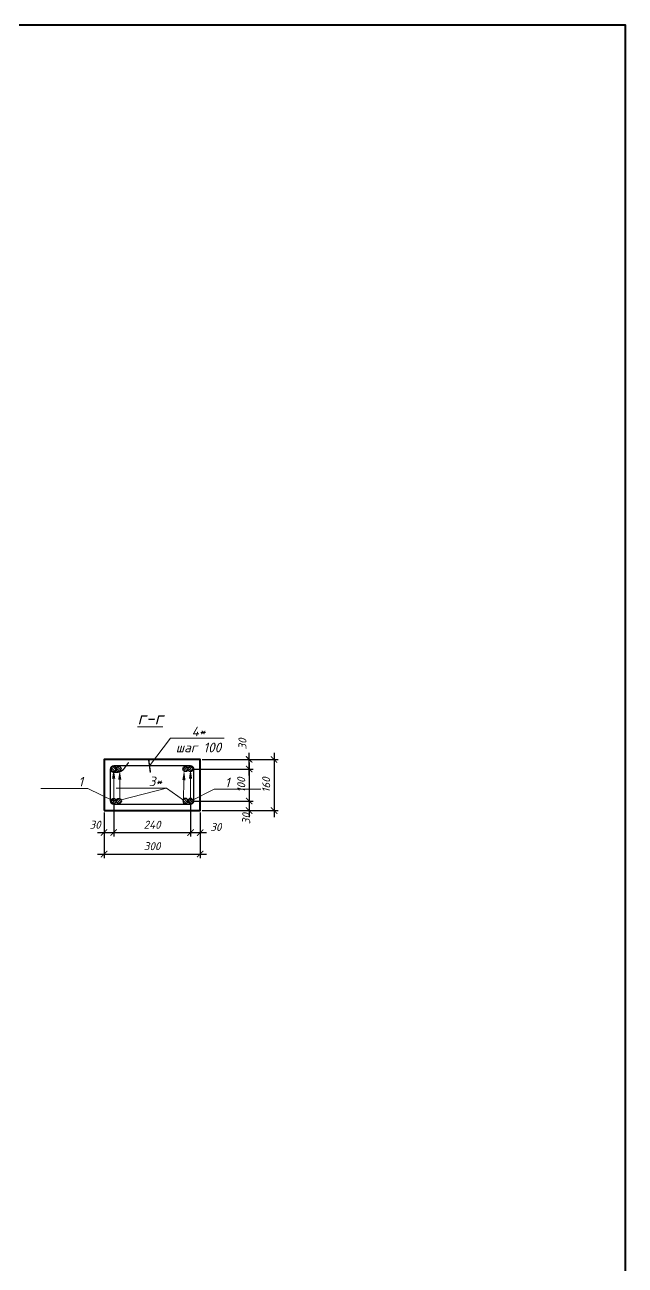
# Model space of a CAD drawing. Header units: millimetres. Extents: x -1807136 to 121189, y 23614 to 410608.
# Drawn here: x 22443 to 24318, y 41008 to 44882 of the extents above; entities that cross this region are included whole.
import ezdxf
from ezdxf import colors
from ezdxf.entities.mleader import LeaderData, LeaderLine
from ezdxf.enums import TextEntityAlignment as Align
from ezdxf.math import Vec2, Vec3

# ---------------------------------------------------------------- set-up
doc = ezdxf.new("R2010")
doc.units = ezdxf.units.MM
doc.header["$PDMODE"] = 3
doc.layers.get('0').update_dxf_attribs({"lineweight": 5})
doc.layers.get('Defpoints').update_dxf_attribs({"lineweight": 0})
for name, color, linetype, lineweight in [('#Dimensions', 7, 'Continuous', 9), ('#Арматура', 152, 'Continuous', 30), ('#Бетон разрез', 22, 'Continuous', 40), ('#Выноски', 7, 'Continuous', 15), ('k_ Каркасы', 66, 'Continuous', 0)]:
    doc.layers.add(name, color=color, linetype=linetype, lineweight=lineweight)
doc.styles.add('STEP PR', font='isocpeui.ttf')
doc.dimstyles.new('SPDS', dxfattribs={"dimscale": 10, "dimtxt": 2.5, "dimasz": 2, "dimexe": 1.25, "dimexo": 0.625, "dimtad": 1, "dimdec": 0, "dimrnd": 0.001, "dimtxsty": 'STEP PR', "dimblk": 'ARCHTICK', "dimcen": 2.5, "dimdle": 2, "dimclrd": 256, "dimclre": 256, "dimclrt": 7, "dimadec": 0, "dimazin": 2, "dimtfac": 0.75, "dimtdec": 0, "dimtmove": 1, "dimatfit": 3, "dimfxl": 1, "dimtolj": 1, "dimarcsym": 1})

# ---------------------------------------------------------------- blocks, each defined once
blk = doc.blocks.new('*U28')
at = {"layer": '#Арматура', "lineweight": 0}
h = blk.add_hatch(dxfattribs=at)
h.set_pattern_fill('ANSI31', scale=1.6)
edge = h.paths.add_edge_path()
edge.add_arc((0, 8), 8, 0, 360)
blk.add_circle((0, 8), 8)
blk = doc.blocks.new('_ArchTick')
at = {"color": 0, "linetype": 'ByBlock', "const_width": 0.15}
blk.add_lwpolyline([(-0.5, -0.5), (0.5, 0.5)], dxfattribs=at)
blk = doc.blocks.new('*D138')
at = {"layer": '#Dimensions', "lineweight": -2, "transparency": 16777216}
for p, q in [((22720.6, 42451.5), (22720.6, 42346.7)), ((22690.6, 42421.5), (22690.6, 42346.7)), ((22670.6, 42359.2), (22740.6, 42359.2))]:
    blk.add_line(p, q, dxfattribs=at)
at = {"layer": 'Defpoints', "color": 0, "lineweight": 40, "transparency": 16777216}
for p in [(22690.6, 42427.8), (22720.6, 42457.8), (22720.6, 42359.2)]:
    blk.add_point(p, dxfattribs=at)
at = {"layer": '#Dimensions', "lineweight": -2, "transparency": 16777216, "xscale": 20, "yscale": 20, "zscale": 20, "rotation": 180}
blk.add_blockref('_ArchTick', (22690.6, 42359.2), dxfattribs=at)
at = {"layer": '#Dimensions', "lineweight": -2, "transparency": 16777216, "xscale": 20, "yscale": 20, "zscale": 20}
blk.add_blockref('_ArchTick', (22720.6, 42359.2), dxfattribs=at)
at = {"layer": '#Dimensions', "transparency": 16777216, "insert": (22662.7, 42383.7), "char_height": 25, "attachment_point": 5, "style": 'STEP PR'}
blk.add_mtext('\\A1;30', dxfattribs=at)
blk = doc.blocks.new('*D139')
at = {"layer": '#Dimensions', "lineweight": -2, "transparency": 16777216}
for p, q in [((22720.6, 42451.5), (22720.6, 42346.7)), ((22960.6, 42451.5), (22960.6, 42346.7)), ((22700.6, 42359.2), (22980.6, 42359.2))]:
    blk.add_line(p, q, dxfattribs=at)
at = {"layer": 'Defpoints', "color": 0, "lineweight": 40, "transparency": 16777216}
for p in [(22720.6, 42457.8), (22960.6, 42457.8), (22960.6, 42359.2)]:
    blk.add_point(p, dxfattribs=at)
at = {"layer": '#Dimensions', "lineweight": -2, "transparency": 16777216, "xscale": 20, "yscale": 20, "zscale": 20, "rotation": 180}
blk.add_blockref('_ArchTick', (22720.6, 42359.2), dxfattribs=at)
at = {"layer": '#Dimensions', "lineweight": -2, "transparency": 16777216, "xscale": 20, "yscale": 20, "zscale": 20}
blk.add_blockref('_ArchTick', (22960.6, 42359.2), dxfattribs=at)
at = {"layer": '#Dimensions', "transparency": 16777216, "insert": (22840.6, 42383.7), "char_height": 25, "attachment_point": 5, "style": 'STEP PR'}
blk.add_mtext('\\A1;240', dxfattribs=at)
blk = doc.blocks.new('*D140')
at = {"layer": '#Dimensions', "lineweight": -2, "transparency": 16777216}
for p, q in [((22960.6, 42451.5), (22960.6, 42346.7)), ((22990.6, 42421.5), (22990.6, 42346.7)), ((22940.6, 42359.2), (23010.6, 42359.2))]:
    blk.add_line(p, q, dxfattribs=at)
at = {"layer": 'Defpoints', "color": 0, "lineweight": 40, "transparency": 16777216}
for p in [(22960.6, 42457.8), (22990.6, 42427.8), (22990.6, 42359.2)]:
    blk.add_point(p, dxfattribs=at)
at = {"layer": '#Dimensions', "lineweight": -2, "transparency": 16777216, "xscale": 20, "yscale": 20, "zscale": 20, "rotation": 180}
blk.add_blockref('_ArchTick', (22960.6, 42359.2), dxfattribs=at)
at = {"layer": '#Dimensions', "lineweight": -2, "transparency": 16777216, "xscale": 20, "yscale": 20, "zscale": 20}
blk.add_blockref('_ArchTick', (22990.6, 42359.2), dxfattribs=at)
at = {"layer": '#Dimensions', "transparency": 16777216, "insert": (23039.8, 42376.5), "char_height": 25, "attachment_point": 5, "style": 'STEP PR'}
blk.add_mtext('\\A1;30', dxfattribs=at)
blk = doc.blocks.new('*D141')
at = {"layer": '#Dimensions', "lineweight": -2, "transparency": 16777216}
for p, q in [((22966.8, 42557.8), (23156, 42557.8)), ((23143.5, 42577.8), (23143.5, 42437.8)), ((22966.8, 42457.8), (23156, 42457.8))]:
    blk.add_line(p, q, dxfattribs=at)
at = {"layer": 'Defpoints', "color": 0, "lineweight": 40, "transparency": 16777216}
for p in [(22960.6, 42557.8), (22960.6, 42457.8), (23143.5, 42457.8)]:
    blk.add_point(p, dxfattribs=at)
at = {"layer": '#Dimensions', "lineweight": -2, "transparency": 16777216, "xscale": 20, "yscale": 20, "zscale": 20}
for p, rotation in [((23143.5, 42557.8), 90), ((23143.5, 42457.8), 270)]:
    blk.add_blockref('_ArchTick', p, dxfattribs=dict(at, rotation=rotation))
at = {"layer": '#Dimensions', "transparency": 16777216, "insert": (23119, 42507.8), "char_height": 25, "attachment_point": 5, "rotation": 90, "style": 'STEP PR'}
blk.add_mtext('\\A1;100', dxfattribs=at)
blk = doc.blocks.new('*D142')
at = {"layer": '#Dimensions', "lineweight": -2, "transparency": 16777216}
for p, q in [((22996.8, 42587.8), (23156, 42587.8)), ((23143.5, 42537.8), (23143.5, 42607.8)), ((22966.8, 42557.8), (23156, 42557.8))]:
    blk.add_line(p, q, dxfattribs=at)
at = {"layer": 'Defpoints', "color": 0, "lineweight": 40, "transparency": 16777216}
for p in [(22990.6, 42587.8), (23143.5, 42587.8), (22960.6, 42557.8)]:
    blk.add_point(p, dxfattribs=at)
at = {"layer": '#Dimensions', "lineweight": -2, "transparency": 16777216, "xscale": 20, "yscale": 20, "zscale": 20}
for p, rotation in [((23143.5, 42587.8), 90), ((23143.5, 42557.8), 270)]:
    blk.add_blockref('_ArchTick', p, dxfattribs=dict(at, rotation=rotation))
at = {"layer": '#Dimensions', "transparency": 16777216, "insert": (23122.8, 42635.9), "char_height": 25, "attachment_point": 5, "rotation": 90, "style": 'STEP PR'}
blk.add_mtext('\\A1;30', dxfattribs=at)
blk = doc.blocks.new('*D143')
at = {"layer": '#Dimensions', "lineweight": -2, "transparency": 16777216}
for p, q in [((23143.5, 42477.8), (23143.5, 42407.8)), ((22966.8, 42457.8), (23156, 42457.8)), ((22996.8, 42427.8), (23156, 42427.8))]:
    blk.add_line(p, q, dxfattribs=at)
at = {"layer": 'Defpoints', "color": 0, "lineweight": 40, "transparency": 16777216}
for p in [(22960.6, 42457.8), (22990.6, 42427.8), (23143.5, 42427.8)]:
    blk.add_point(p, dxfattribs=at)
at = {"layer": '#Dimensions', "lineweight": -2, "transparency": 16777216, "xscale": 20, "yscale": 20, "zscale": 20}
for p, rotation in [((23143.5, 42457.8), 90), ((23143.5, 42427.8), 270)]:
    blk.add_blockref('_ArchTick', p, dxfattribs=dict(at, rotation=rotation))
at = {"layer": '#Dimensions', "transparency": 16777216, "insert": (23134.5, 42402.7), "char_height": 25, "attachment_point": 5, "rotation": 90, "style": 'STEP PR'}
blk.add_mtext('\\A1;30', dxfattribs=at)
blk = doc.blocks.new('*D144')
at = {"layer": '#Dimensions', "lineweight": -2, "transparency": 16777216}
for p, q in [((22690.6, 42421.5), (22690.6, 42279.7)), ((22990.6, 42421.5), (22990.6, 42279.7)), ((22670.6, 42292.2), (23010.6, 42292.2))]:
    blk.add_line(p, q, dxfattribs=at)
at = {"layer": 'Defpoints', "color": 0, "lineweight": 40, "transparency": 16777216}
for p in [(22690.6, 42427.8), (22990.6, 42427.8), (22990.6, 42292.2)]:
    blk.add_point(p, dxfattribs=at)
at = {"layer": '#Dimensions', "lineweight": -2, "transparency": 16777216, "xscale": 20, "yscale": 20, "zscale": 20, "rotation": 180}
blk.add_blockref('_ArchTick', (22690.6, 42292.2), dxfattribs=at)
at = {"layer": '#Dimensions', "lineweight": -2, "transparency": 16777216, "xscale": 20, "yscale": 20, "zscale": 20}
blk.add_blockref('_ArchTick', (22990.6, 42292.2), dxfattribs=at)
at = {"layer": '#Dimensions', "transparency": 16777216, "insert": (22840.6, 42316.7), "char_height": 25, "attachment_point": 5, "style": 'STEP PR'}
blk.add_mtext('\\A1;300', dxfattribs=at)
blk = doc.blocks.new('*D145')
at = {"layer": '#Dimensions', "lineweight": -2, "transparency": 16777216}
for p, q in [((22996.8, 42587.8), (23233.9, 42587.8)), ((23221.4, 42607.8), (23221.4, 42407.8)), ((22996.8, 42427.8), (23233.9, 42427.8))]:
    blk.add_line(p, q, dxfattribs=at)
at = {"layer": 'Defpoints', "color": 0, "lineweight": 40, "transparency": 16777216}
for p in [(22990.6, 42587.8), (22990.6, 42427.8), (23221.4, 42427.8)]:
    blk.add_point(p, dxfattribs=at)
at = {"layer": '#Dimensions', "lineweight": -2, "transparency": 16777216, "xscale": 20, "yscale": 20, "zscale": 20}
for p, rotation in [((23221.4, 42587.8), 90), ((23221.4, 42427.8), 270)]:
    blk.add_blockref('_ArchTick', p, dxfattribs=dict(at, rotation=rotation))
at = {"layer": '#Dimensions', "transparency": 16777216, "insert": (23196.9, 42507.8), "char_height": 25, "attachment_point": 5, "rotation": 90, "style": 'STEP PR'}
blk.add_mtext('\\A1;160', dxfattribs=at)

msp = doc.modelspace()

# ---------------------------------------------------------------- linework, layer by layer
at = {"layer": '#Бетон разрез'}
msp.add_lwpolyline([(22690.6, 42427.8), (22990.6, 42427.8), (22990.6, 42587.8), (22690.6, 42587.8)], close=True, dxfattribs=at)
at = {"color": 3, "lineweight": 40}
msp.add_lwpolyline([(13722.6, 44882.4), (24318.1, 44882.4), (24318.1, 37576), (13722.6, 37576)], close=True, dxfattribs=at)
at = {"layer": 'k_ Каркасы', "const_width": 4}
msp.add_lwpolyline([(22710.6, 42557.8), (22710.6, 42457.8, 0.414214), (22720.6, 42447.8), (22960.6, 42447.8, 0.414214), (22970.6, 42457.8), (22970.6, 42557.8, 0.414214), (22960.6, 42567.8), (22720.6, 42567.8, 0.414214), (22710.6, 42557.8, 0.414214), (22720.6, 42547.8, 0.01881), (22737.5, 42547.9, 0.130518), (22751.7, 42557.1), (22767.5, 42578.7)], format="xyb", dxfattribs=at)

# ---------------------------------------------------------------- block references
at = {"layer": '#Арматура', "xscale": -1}
for p in [(22720.6, 42549.8), (22736.6, 42549.8)]:
    msp.add_blockref('*U28', p, dxfattribs=at)
at = {"layer": '#Арматура'}
for p in [(22944.6, 42549.8), (22960.6, 42549.8)]:
    msp.add_blockref('*U28', p, dxfattribs=at)
at = {"layer": '#Арматура', "rotation": 180}
for p in [(22720.6, 42465.8), (22736.6, 42465.8)]:
    msp.add_blockref('*U28', p, dxfattribs=at)
at = {"layer": '#Арматура', "xscale": -1, "rotation": 180}
for p in [(22944.6, 42465.8), (22960.6, 42465.8)]:
    msp.add_blockref('*U28', p, dxfattribs=at)

# ---------------------------------------------------------------- texts
at = {"layer": '#Dimensions', "style": 'STEP PR'}
msp.add_text('%%Uг-г', height=40, dxfattribs=at).set_placement((22834.9, 42697.3), align=Align.CENTER)

# ---------------------------------------------------------------- dimensions: what is measured, and where the dimension line sits
at = {"layer": '#Dimensions'}
for base, p1, p2, picture, middle in [((23143.5, 42587.8), (22960.6, 42557.8), (22990.6, 42587.8), '*D142', (23147.3, 42635.9)), ((23143.5, 42427.8), (22960.6, 42457.8), (22990.6, 42427.8), '*D143', (23159, 42402.7))]:
    dim = msp.add_linear_dim(base=base, p1=p1, p2=p2, angle=90, dimstyle='SPDS', override={"dimgap": 1.2, "dimrnd": 5, "dimtxsty": 'STEP PR', "dimblk1": 'ArchTick', "dimblk2": 'ArchTick', "dimsah": 1, "dimclrt": 256}, dxfattribs=at)
    dim.commit()
    dim.dimension.update_dxf_attribs({"geometry": picture, "text_midpoint": middle, "dimtype": 160})
for base, p1, p2, picture, middle in [((23221.4, 42427.8), (22990.6, 42587.8), (22990.6, 42427.8), '*D145', (23196.9, 42507.8)), ((23143.5, 42457.8), (22960.6, 42557.8), (22960.6, 42457.8), '*D141', (23119, 42507.8))]:
    dim = msp.add_linear_dim(base=base, p1=p1, p2=p2, angle=90, dimstyle='SPDS', override={"dimgap": 1.2, "dimrnd": 5, "dimtxsty": 'STEP PR', "dimblk1": 'ArchTick', "dimblk2": 'ArchTick', "dimsah": 1, "dimclrt": 256}, dxfattribs=at)
    dim.commit()
    dim.dimension.update_dxf_attribs({"geometry": picture, "text_midpoint": middle})
for base, p1, p2, picture, middle in [((22720.6, 42359.2), (22690.6, 42427.8), (22720.6, 42457.8), '*D138', (22662.7, 42359.2)), ((22990.6, 42359.2), (22960.6, 42457.8), (22990.6, 42427.8), '*D140', (23039.8, 42352))]:
    dim = msp.add_linear_dim(base=base, p1=p1, p2=p2, dimstyle='SPDS', override={"dimgap": 1.2, "dimrnd": 5, "dimtxsty": 'STEP PR', "dimblk1": 'ArchTick', "dimblk2": 'ArchTick', "dimsah": 1, "dimclrt": 256}, dxfattribs=at)
    dim.commit()
    dim.dimension.update_dxf_attribs({"geometry": picture, "text_midpoint": middle, "dimtype": 160})
for base, p1, p2, picture, middle in [((22990.6, 42292.2), (22690.6, 42427.8), (22990.6, 42427.8), '*D144', (22840.6, 42316.7)), ((22960.6, 42359.2), (22720.6, 42457.8), (22960.6, 42457.8), '*D139', (22840.6, 42383.7))]:
    dim = msp.add_linear_dim(base=base, p1=p1, p2=p2, dimstyle='SPDS', override={"dimgap": 1.2, "dimrnd": 5, "dimtxsty": 'STEP PR', "dimblk1": 'ArchTick', "dimblk2": 'ArchTick', "dimsah": 1, "dimclrt": 256}, dxfattribs=at)
    dim.commit()
    dim.dimension.update_dxf_attribs({"geometry": picture, "text_midpoint": middle})

# ---------------------------------------------------------------- leaders
at = {"layer": '#Выноски'}
ml = msp.add_multileader_mtext('Standard', dxfattribs=at)
ml.set_content('\\A1;4*\\Pшаг 100', color=256, style='STEP PR')
ml.set_leader_properties(color=256, linetype='ByLayer', lineweight=-1)
ml.set_arrow_properties(name='ARCHTICK')
ml.build(insert=Vec2(0, 0))
ml.multileader.update_dxf_attribs({"text_left_attachment_type": 6, "text_right_attachment_type": 6, "dogleg_length": 0, "arrow_head_size": 30, "scale": 0.1})
ctx = ml.context
ctx.base_point, ctx.scale, ctx.char_height, ctx.arrow_head_size, ctx.landing_gap_size, ctx.plane_origin = Vec3(22898.3, 42654), 0.1, 30, 30, 12.5, Vec3(23714.5, 41753.9)
ctx.left_attachment, ctx.right_attachment, ctx.text_align_type = 6, 6, 1
notes = []
notes.append((ctx, [(0, (1, 1, 0), (22898.3, 42654), (1, 0), 0, [(1, [(22832.5, 42567.8)], 0, [])])]))
ctx.mtext.insert, ctx.mtext.rotation, ctx.mtext.alignment, ctx.mtext.flow_direction = Vec3(22985.6, 42690), 6.283185, 2, 5
ml = msp.add_multileader_mtext('Standard', dxfattribs=at)
ml.set_content('\\A1; 1           ', color=256, style='STEP PR')
ml.set_leader_properties(color=256, linetype='ByLayer', lineweight=-1)
ml.build(insert=Vec2(0, 0))
ml.multileader.update_dxf_attribs({"text_left_attachment_type": 6, "text_right_attachment_type": 6, "dogleg_length": 0, "arrow_head_size": 30, "scale": 0.1})
ctx = ml.context
ctx.base_point, ctx.scale, ctx.char_height, ctx.arrow_head_size, ctx.landing_gap_size, ctx.plane_origin = Vec3(22576.4, 42497.3), 0.1, 30, 30, 12.5, Vec3(25452.7, 41337.4)
ctx.left_attachment, ctx.right_attachment, ctx.text_align_type = 6, 6, 1
notes.append((ctx, [(1, (1, 1, 0), (22640, 42497.3), (-1, 0), 0, [(3, [(22720.6, 42557.8), (22720.6, 42457.8)], 0, [])])]))
ctx.mtext.insert, ctx.mtext.rotation, ctx.mtext.alignment, ctx.mtext.flow_direction = Vec3(22608.2, 42533.3), 6.283185, 2, 5
ml = msp.add_multileader_mtext('Standard', dxfattribs=at)
ml.set_content('\\A1;3*           ', color=256, style='STEP PR')
ml.set_leader_properties(color=256, linetype='ByLayer', lineweight=-1)
ml.build(insert=Vec2(0, 0))
ml.multileader.update_dxf_attribs({"text_left_attachment_type": 6, "text_right_attachment_type": 6, "dogleg_length": 0, "arrow_head_size": 30, "scale": 0.1})
ctx = ml.context
ctx.base_point, ctx.scale, ctx.char_height, ctx.arrow_head_size, ctx.landing_gap_size, ctx.plane_origin = Vec3(22816.2, 42498.2), 0.1, 30, 30, 12.5, Vec3(25638.1, 41339.2)
ctx.left_attachment, ctx.right_attachment, ctx.text_align_type = 6, 6, 1
notes.append((ctx, [(1, (1, 1, 0), (22885.4, 42498.2), (-1, 0), 0, [(3, [(22739.5, 42554.1), (22739.8, 42460.6)], 0, []), (2, [(22940.5, 42552.9), (22938.9, 42460.3)], 0, [])])]))
ctx.mtext.insert, ctx.mtext.rotation, ctx.mtext.alignment, ctx.mtext.flow_direction = Vec3(22850.8, 42534.2), 6.283185, 2, 5
ml = msp.add_multileader_mtext('Standard', dxfattribs=at)
ml.set_content('\\A1; 1           ', color=256, style='STEP PR')
ml.set_leader_properties(color=256, linetype='ByLayer', lineweight=-1)
ml.build(insert=Vec2(0, 0))
ml.multileader.update_dxf_attribs({"text_left_attachment_type": 6, "text_right_attachment_type": 6, "dogleg_length": 0, "arrow_head_size": 30, "scale": 0.1})
ctx = ml.context
ctx.base_point, ctx.scale, ctx.char_height, ctx.arrow_head_size, ctx.landing_gap_size, ctx.plane_origin = Vec3(23034.1, 42494.8), 0.1, 30, 30, 12.5, Vec3(25844.1, 41332.3)
ctx.left_attachment, ctx.right_attachment, ctx.text_align_type = 6, 6, 1
notes.append((ctx, [(0, (1, 1, 0), (23034.1, 42494.8), (1, 0), 0, [(3, [(22960.6, 42557.8), (22960.6, 42457.8)], 0, [])])]))
ctx.mtext.insert, ctx.mtext.rotation, ctx.mtext.alignment, ctx.mtext.flow_direction = Vec3(23065.9, 42530.8), 6.283185, 2, 5
for ctx, leaders in notes:
    for number, flags, end, landing, length, lines in leaders:
        leader = LeaderData()
        leader.index, (leader.has_last_leader_line, leader.has_dogleg_vector, leader.attachment_direction) = number, flags
        leader.last_leader_point, leader.dogleg_vector, leader.dogleg_length = Vec3(end), Vec3(landing), length
        for number, points, colour, breaks in lines:
            line = LeaderLine()
            line.index, line.vertices, line.color, line.breaks = number, Vec3.list(points), colors.encode_raw_color(colour), breaks
            leader.lines.append(line)
        ctx.leaders.append(leader)

doc.saveas('drawing.dxf')
